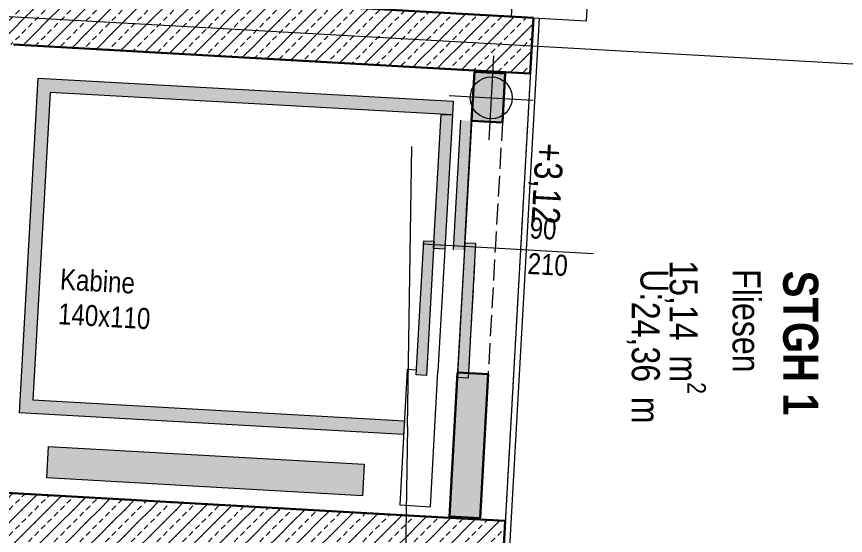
# Model space of a CAD drawing. Header units: metres. Extents: x -16782 to 57285, y -22997 to 18599.
# Drawn here: x -4822 to -1859, y 3424 to 5277 of the extents above; entities that cross this region are included whole.
import ezdxf
from ezdxf.enums import TextEntityAlignment as Align

# ---------------------------------------------------------------- set-up
doc = ezdxf.new("R2010")
doc.units = ezdxf.units.M
doc.header["$MEASUREMENT"] = 0
doc.linetypes.add('Strichlinie eng', pattern=[0.1, 0.075, -0.025])
doc.layers.add('1020 Elektro_Stift_Nr__10', color=1, linetype='Continuous', lineweight=0)
for name, color, linetype in [('110 Wand Aussen', 7, 'Continuous'), ('11__100 Achsraster', 7, 'Continuous'), ('120 Wand Innen tragend', 7, 'Continuous'), ('210 Decke', 7, 'Continuous'), ('220 Bodenaufbau', 7, 'Continuous'), ('430 Aufzug', 7, 'Continuous'), ('810 Raumstempel', 7, 'Continuous'), ('870 Deckendurchbruchsymbol', 7, 'Continuous'), ('916 Kote PP Rohbau', 7, 'Continuous'), ('930 Beschriftung Allgemein', 7, 'Continuous')]:
    doc.layers.add(name, color=color, linetype=linetype)
doc.styles.add('ERSTELLTER_STIL_1', font='ARIALN.TTF')
doc.styles.add('ERSTELLTER_STIL_3', font='ARIALNB.TTF')
doc.styles.add('ERSTELLTER_STIL_4', font='arialbd.ttf')
doc.linetypes.add('Grenze Bezirk', pattern='A,0,[2,22HAUS116_408 STG1 _ 1.Stock_IndexB_2026-08-161.Shx,S=0.001587,R=0,X=0,Y=0],-0.25,0', length=0.25)
pattern_1 = [(45, (0, 0), (-0.04596194, 0.04596194), [0.0195, -0.013]), (45, (-0.02298, 0.02298), (-0.04596194, 0.04596194), [0.065, 0])]

# ---------------------------------------------------------------- blocks, each defined once
blk = doc.blocks.new('STGH 1_015_1_1', base_point=(-6.2207, 16.937))
at = {"layer": '810 Raumstempel', "color": 7, "lineweight": 13, "char_height": 0.1, "attachment_point": 1, "rotation": 270, "style": 'ERSTELLTER_STIL_1'}
for s, insert in [('\\A1;{\\pql;\\pt0,0.05;\\fArial Narrow|b0|i0|c0|p0;\\W1.000000;15,14\\fArial Narrow|b0|i0|c0|p0;\\W1.000000;\\A1{\\H.66x;\\S^  ;}\\fArial Narrow|b0|i0|c0|p0;\\W1.000000; m\\fArial Narrow|b0|i0|c0|p0;\\W1.000000;\\A1{\\H.66x;\\S2^  ;}}', (-6.3518, 16.1795)), ('\\A1;{\\pql;\\pt0,0.05;\\fArial Narrow|b0|i0|c0|p0;\\W1.000000;24,36\\fArial Narrow|b0|i0|c0|p0;\\W1.000000;\\A1{\\H.66x;\\S^  ;}\\fArial Narrow|b0|i0|c0|p0;\\W1.000000; m\\fArial Narrow|b0|i0|c0|p0;\\W1.000000;\\A1{\\H.66x;\\S^  ;}}', (-6.5165, 16.0316))]:
    blk.add_mtext(s, dxfattribs=dict(at, insert=insert))
at = {"layer": '810 Raumstempel', "color": 7, "lineweight": 13}
for tag, height, style, p in [('DUMMY_892', 0.1, 'ERSTELLTER_STIL_1', (-6.3209, 16.1795)), ('DUMMY_891', 0.1, 'ERSTELLTER_STIL_1', (-6.1562, 16.1795)), ('perimeterCode', 0.1, 'ERSTELLTER_STIL_1', (-6.4856, 16.1482)), ('stFloorCovering', 0.1, 'ERSTELLTER_STIL_1', (-6.1562, 16.1482)), ('ROOM_NAME', 0.125, 'ERSTELLTER_STIL_3', (-5.9503, 16.1426)), ('DUMMY_890', 0.125, 'ERSTELLTER_STIL_3', (-5.9503, 15.6568))]:
    blk.add_attdef(tag, text='', height=height, rotation=270, dxfattribs=dict(at, style=style)).set_placement(p, align=Align.TOP_LEFT)
blk = doc.blocks.new('Decke_1_1', base_point=(-10.3572, 15.0122))
at = {"layer": '220 Bodenaufbau', "color": 7, "linetype": 'Continuous', "lineweight": 13, "flags": 128}
blk.add_lwpolyline([(-10.3572, 15.0122), (-10.4424, 13.4916), (-5.5777, 13.417), (-5.507, 18.2842), (-5.3893, 20.3829), (-6.7767, 20.4607), (-6.8998, 18.264), (-6.9797, 18.2685), (-7.048, 17.0505), (-6.9681, 17.0461), (-7.08, 15.0492), (-9.1268, 15.1639), (-9.1391, 14.9443)], close=True, dxfattribs=at)
blk = doc.blocks.new('Decke_6_1', base_point=(-7.1891, 16.6779))
at = {"layer": '210 Decke', "color": 7, "linetype": 'Strichlinie eng', "lineweight": 13, "flags": 128}
blk.add_lwpolyline([(-7.1891, 16.6779), (-7.0792, 16.6717), (-7.1037, 16.2354), (-7.1042, 16.2354), (-7.1301, 15.7731), (-7.1995, 15.777), (-7.1736, 16.2393), (-7.2135, 16.2415)], close=True, dxfattribs=at)
blk = doc.blocks.new('Decke_8_1', base_point=(-7.1891, 16.6779))
at = {"layer": '430 Aufzug', "color": 7, "linetype": 'Strichlinie eng', "lineweight": 13, "flags": 128}
blk.add_lwpolyline([(-7.1891, 16.6779), (-7.0792, 16.6717), (-7.1037, 16.2354), (-7.1042, 16.2354), (-7.1301, 15.7731), (-7.1995, 15.777), (-7.1736, 16.2393), (-7.2135, 16.2415)], close=True, dxfattribs=at)
blk = doc.blocks.new('Wand_8_1', base_point=(-7.1891, 16.6779))
at = {"layer": '430 Aufzug', "linetype": 'Continuous', "lineweight": 0, "true_color": 0xf3f3f3}
blk.add_hatch(color=7, dxfattribs=at).paths.add_polyline_path([(-7.229, 16.6801), (-7.2549, 16.2178), (-7.215, 16.2156), (-7.1891, 16.6779)])
at = {"layer": '430 Aufzug', "color": 7, "linetype": 'Continuous', "lineweight": 18, "flags": 128}
for points in [[(-7.229, 16.6801), (-7.2549, 16.2178)], [(-7.215, 16.2156), (-7.1891, 16.6779)]]:
    blk.add_lwpolyline(points, dxfattribs=at)
blk = doc.blocks.new('Wand_9_1', base_point=(-7.1736, 16.2393))
at = {"layer": '430 Aufzug', "linetype": 'Continuous', "lineweight": 0, "true_color": 0xf3f3f3}
blk.add_hatch(color=7, dxfattribs=at).paths.add_polyline_path([(-7.2135, 16.2415), (-7.2404, 15.7623), (-7.2004, 15.7601), (-7.1736, 16.2393)])
at = {"layer": '430 Aufzug', "color": 7, "linetype": 'Continuous', "lineweight": 18, "flags": 128}
for points in [[(-7.2135, 16.2415), (-7.2404, 15.7623)], [(-7.1736, 16.2393), (-7.2135, 16.2415)], [(-7.2004, 15.7601), (-7.1736, 16.2393)], [(-7.2404, 15.7623), (-7.2004, 15.7601)]]:
    blk.add_lwpolyline(points, dxfattribs=at)
blk = doc.blocks.new('Einfache Türöffnung_2')
at = {"layer": '430 Aufzug', "color": 7, "linetype": 'Continuous', "lineweight": 30}
for p, q in [((-0.45, 0), (-0.45, 0.11)), ((0.45, 0), (0.45, 0.11))]:
    blk.add_line(p, q, dxfattribs=at)
blk = doc.blocks.new('T Marker AUT 27_2')
at = {"layer": '430 Aufzug', "color": 7, "linetype": 'Continuous', "lineweight": 13}
blk.add_line((0, -0.46), (0, 0.15), dxfattribs=at)
at = {"layer": '430 Aufzug', "color": 7, "lineweight": 13, "style": 'ERSTELLTER_STIL_1'}
for tag, height, p in [('DUMMY_270', 0.075, (-0.13, -0.2072)), ('DUMMY_268', 0.075, (-0.0026, -0.2072)), ('DUMMY_269', 0.05, (0.0474, -0.3267)), ('DUMMY_271', 0.05, (-0.08, -0.375))]:
    blk.add_attdef(tag, text='', height=height, rotation=270, dxfattribs=at).set_placement(p, align=Align.BOTTOM_LEFT)
blk = doc.blocks.new('Wand_73_1', base_point=(-7.2683, 15.265))
at = {"layer": '430 Aufzug', "linetype": 'Continuous', "lineweight": 0, "true_color": 0xf3f3f3}
for points in [[(-7.1891, 16.6779), (-7.0792, 16.6717), (-7.0694, 16.847), (-7.1792, 16.8531)], [(-7.2683, 15.265), (-7.1584, 15.2588), (-7.1296, 15.7731), (-7.2394, 15.7793)]]:
    blk.add_hatch(color=7, dxfattribs=at).paths.add_polyline_path(points)
at = {"layer": '430 Aufzug', "color": 7, "linetype": 'Continuous', "lineweight": 30}
for p, q in [((-7.1891, 16.6779), (-7.0792, 16.6717)), ((-7.2394, 15.7793), (-7.1296, 15.7731))]:
    blk.add_line(p, q, dxfattribs=at)
at = {"layer": '430 Aufzug', "color": 7, "linetype": 'Continuous', "lineweight": 30, "flags": 128}
for points in [[(-7.1792, 16.8531), (-7.1891, 16.6779)], [(-7.0694, 16.847), (-7.1792, 16.8531)], [(-7.0792, 16.6717), (-7.0694, 16.847)], [(-7.2394, 15.7793), (-7.2683, 15.265)], [(-7.1584, 15.2588), (-7.1296, 15.7731)], [(-7.2683, 15.265), (-7.1584, 15.2588)]]:
    blk.add_lwpolyline(points, dxfattribs=at)
at = {"layer": '430 Aufzug', "color": 7, "linetype": 'Continuous', "lineweight": 13, "xscale": -0.9999999999999998, "rotation": 266.7914836001977}
blk.add_blockref('Einfache Türöffnung_2', (-7.2142, 16.2286), dxfattribs=at)
at = {"layer": '430 Aufzug', "color": 7, "linetype": 'Continuous', "lineweight": 13}
ref = blk.add_blockref('T Marker AUT 27_2', (-7.2142, 16.2286), dxfattribs=dict(at, rotation=86.79148360019767))
ref.add_attrib('DUMMY_268', '90', dxfattribs={"color": 7, "lineweight": 13, "height": 0.075, "rotation": 356.7915, "style": 'ERSTELLTER_STIL_1'}).set_placement((-6.9846, 16.236), align=Align.BOTTOM_LEFT)
ref.add_attrib('DUMMY_270', '210', dxfattribs={"color": 7, "lineweight": 13, "height": 0.075, "rotation": 356.7915, "style": 'ERSTELLTER_STIL_1'}).set_placement((-6.9918, 16.1089), align=Align.BOTTOM_LEFT)
blk = doc.blocks.new('Wand_253_1', base_point=(-7.2685, 15.2601))
at = {"layer": '120 Wand Innen tragend', "linetype": 'Continuous', "lineweight": 0, "true_color": 0x000000}
h = blk.add_hatch(dxfattribs=at)
h.set_pattern_fill('BETON__BEWEHRT_SN46_0001', color=18, style=0, pattern_type=2)
h.set_pattern_definition(pattern_1)
h.paths.add_polyline_path([(-9.1156, 15.3636), (-9.1268, 15.1639), (-8.9159, 15.3524)])
h = blk.add_hatch(dxfattribs=at)
h.set_pattern_fill('BETON__BEWEHRT_SN46_0001', color=18, style=0, pattern_type=2)
h.set_pattern_definition(pattern_1)
h.paths.add_polyline_path([(-8.9159, 15.3524), (-9.1268, 15.1639), (-8.9271, 15.1528)])
h = blk.add_hatch(dxfattribs=at)
h.set_pattern_fill('BETON__BEWEHRT_SN46_0001', color=18, style=0, pattern_type=2)
h.set_pattern_definition(pattern_1)
h.paths.add_polyline_path([(-7.2685, 15.2601), (-8.9159, 15.3524), (-8.9271, 15.1528), (-7.2797, 15.0604)])
h = blk.add_hatch(dxfattribs=at)
h.set_pattern_fill('BETON__BEWEHRT_SN46_0001', color=18, style=0, pattern_type=2)
h.set_pattern_definition(pattern_1)
h.paths.add_polyline_path([(-7.2797, 15.0604), (-7.08, 15.0492), (-7.2685, 15.2601)])
h = blk.add_hatch(dxfattribs=at)
h.set_pattern_fill('BETON__BEWEHRT_SN46_0001', color=18, style=0, pattern_type=2)
h.set_pattern_definition(pattern_1)
h.paths.add_polyline_path([(-7.0688, 15.2489), (-7.2685, 15.2601), (-7.08, 15.0492)])
at = {"layer": '110 Wand Aussen', "color": 7, "linetype": 'Continuous', "lineweight": 30, "flags": 128}
blk.add_lwpolyline([(-9.1268, 15.1639), (-9.1156, 15.3636)], dxfattribs=at)
at = {"layer": '120 Wand Innen tragend', "color": 7, "linetype": 'Continuous', "lineweight": 30, "flags": 128}
for points in [[(-7.2685, 15.2601), (-8.9159, 15.3524)], [(-7.08, 15.0492), (-7.0688, 15.2489)], [(-9.1268, 15.1639), (-7.08, 15.0492)]]:
    blk.add_lwpolyline(points, dxfattribs=at)
blk = doc.blocks.new('Wand_254_1', base_point=(-8.8264, 16.9499))
at = {"layer": '120 Wand Innen tragend', "linetype": 'Continuous', "lineweight": 0, "true_color": 0x000000}
h = blk.add_hatch(dxfattribs=at)
h.set_pattern_fill('BETON__BEWEHRT_SN46_0001', color=18, style=0, pattern_type=2)
h.set_pattern_definition(pattern_1)
h.paths.add_polyline_path([(-9.0149, 17.1608), (-9.0261, 16.9611), (-8.8264, 16.9499)])
h = blk.add_hatch(dxfattribs=at)
h.set_pattern_fill('BETON__BEWEHRT_SN46_0001', color=18, style=0, pattern_type=2)
h.set_pattern_definition(pattern_1)
h.paths.add_polyline_path([(-8.8152, 17.1496), (-9.0149, 17.1608), (-8.8264, 16.9499)])
h = blk.add_hatch(dxfattribs=at)
h.set_pattern_fill('BETON__BEWEHRT_SN46_0001', color=18, style=0, pattern_type=2)
h.set_pattern_definition(pattern_1)
h.paths.add_polyline_path([(-8.8264, 16.9499), (-7.179, 16.8576), (-7.1678, 17.0573), (-8.8152, 17.1496)])
h = blk.add_hatch(dxfattribs=at)
h.set_pattern_fill('BETON__BEWEHRT_SN46_0001', color=18, style=0, pattern_type=2)
h.set_pattern_definition(pattern_1)
h.paths.add_polyline_path([(-7.179, 16.8576), (-6.9681, 17.0461), (-7.1678, 17.0573)])
h = blk.add_hatch(dxfattribs=at)
h.set_pattern_fill('BETON__BEWEHRT_SN46_0001', color=18, style=0, pattern_type=2)
h.set_pattern_definition(pattern_1)
h.paths.add_polyline_path([(-7.179, 16.8576), (-6.9793, 16.8464), (-6.9681, 17.0461)])
at = {"layer": '110 Wand Aussen', "color": 7, "linetype": 'Continuous', "lineweight": 30, "flags": 128}
blk.add_lwpolyline([(-9.0149, 17.1608), (-9.0261, 16.9611)], dxfattribs=at)
at = {"layer": '120 Wand Innen tragend', "color": 7, "linetype": 'Continuous', "lineweight": 30, "flags": 128}
for points in [[(-6.9681, 17.0461), (-9.0149, 17.1608)], [(-8.8264, 16.9499), (-7.179, 16.8576)]]:
    blk.add_lwpolyline(points, dxfattribs=at)
blk = doc.blocks.new('Einfache Türöffnung_3')
at = {"layer": '120 Wand Innen tragend', "color": 7, "linetype": 'Continuous', "lineweight": 30}
for p, q in [((-0.8, 0), (-0.8, -0.2)), ((0.8, 0), (0.8, -0.2))]:
    blk.add_line(p, q, dxfattribs=at)
blk = doc.blocks.new('Wand_255_1', base_point=(-7.2685, 15.2601))
at = {"layer": '120 Wand Innen tragend', "color": 7, "linetype": 'Continuous', "lineweight": 30}
for p, q in [((-6.9793, 16.8464), (-7.179, 16.8576)), ((-7.0688, 15.2489), (-7.2685, 15.2601))]:
    blk.add_line(p, q, dxfattribs=at)
at = {"layer": '120 Wand Innen tragend', "color": 7, "linetype": 'Continuous', "lineweight": 30, "flags": 128}
blk.add_lwpolyline([(-6.9793, 16.8464), (-6.9681, 17.0461)], dxfattribs=at)
at = {"layer": '120 Wand Innen tragend', "color": 7, "linetype": 'Continuous', "lineweight": 13, "rotation": 266.7914836001971}
blk.add_blockref('Einfache Türöffnung_3', (-7.0241, 16.0476), dxfattribs=at)
blk = doc.blocks.new('Standard-Rastermarker_10')
at = {"layer": '11__100 Achsraster', "color": 8, "linetype": 'Grenze Bezirk', "lineweight": 5}
for q in [(0, 0), (21.1271, 0)]:
    blk.add_line((1, 0), q, dxfattribs=at)
at = {"layer": '11__100 Achsraster', "color": 8, "lineweight": 5, "style": 'ERSTELLTER_STIL_4'}
blk.add_attdef('AC_MarkerText_1', text='', height=0.2, rotation=0.8788, dxfattribs=at).set_placement((22.3749, 0.1), align=Align.TOP_CENTER)
blk = doc.blocks.new('Standard-Rastermarker_17')
at = {"layer": '11__100 Achsraster', "color": 8, "linetype": 'Grenze Bezirk', "lineweight": 5}
blk.add_line((1.0118, 0), (22.964, 0), dxfattribs=at)
at = {"layer": '11__100 Achsraster', "color": 8, "lineweight": 5, "style": 'ERSTELLTER_STIL_4'}
blk.add_attdef('AC_MarkerText_1', text='', height=0.2, rotation=273.2085, dxfattribs=at).set_placement((-0.1045, -0.0376), align=Align.TOP_CENTER)
blk = doc.blocks.new('Höhenbemaßung_12_1', base_point=(-7.119, 16.7601))
at = {"layer": '916 Kote PP Rohbau', "color": 7, "linetype": 'Continuous', "lineweight": 13}
for p, q in [((-7.1106, 16.9098), (-7.1274, 16.6103)), ((-7.2688, 16.7684), (-6.9693, 16.7517))]:
    blk.add_line(p, q, dxfattribs=at)
blk.add_circle((-7.119, 16.7601), 0.075, dxfattribs=at)
at = {"layer": '916 Kote PP Rohbau', "color": 7, "lineweight": 13, "insert": (-6.9777, 16.6019), "char_height": 0.1, "attachment_point": 7, "rotation": 266.7911, "style": 'ERSTELLTER_STIL_1'}
blk.add_mtext('\\A1;{\\pql;\\fArial Narrow|b0|i0|c0|p0;\\W1.000000;+3,12}', dxfattribs=at)

msp = doc.modelspace()

# ---------------------------------------------------------------- hatches: boundary and pattern name
at = {"layer": '430 Aufzug', "linetype": 'Continuous', "lineweight": 13}
for points in [[(-4744.328, 5057.69), (-3261.656, 4974.575), (-3264.399, 4925.651), (-4702.141, 5006.248), (-4763.708, 3907.972), (-3435.793, 3833.532), (-3438.536, 3784.609), (-4811.38, 3861.568)], [(-4744.328, 5057.69), (-3261.656, 4974.575), (-3264.399, 4925.651), (-4702.141, 5006.248), (-4763.708, 3907.972), (-3435.793, 3833.532), (-3438.536, 3784.609), (-4811.38, 3861.568)], [(-3304.336, 4927.89), (-3264.399, 4925.651), (-3291.264, 4446.404), (-3331.201, 4448.643)], [(-3304.336, 4927.89), (-3264.399, 4925.651), (-3291.264, 4446.404), (-3331.201, 4448.643)], [(-3329.746, 4474.602), (-3331.201, 4448.643), (-3356.612, 3995.354), (-3393.221, 3997.406), (-3366.355, 4476.654)], [(-3329.746, 4474.602), (-3331.201, 4448.643), (-3356.612, 3995.354), (-3393.221, 3997.406), (-3366.355, 4476.654)], [(-3579.677, 3678.843), (-3586.001, 3566.02), (-4714.23, 3629.266), (-4707.905, 3742.089)], [(-3579.677, 3678.843), (-3586.001, 3566.02), (-4714.23, 3629.266), (-4707.905, 3742.089)]]:
    msp.add_hatch(color=254, dxfattribs=at).paths.add_polyline_path(points)

# ---------------------------------------------------------------- linework, layer by layer
at = {"layer": '1020 Elektro_Stift_Nr__10', "color": 1, "linetype": 'Strichlinie eng', "lineweight": 0}
msp.add_lwpolyline([(-5133.231, 3390.844), (-5021.291, 5387.709), (-2974.505, 5272.97), (-3086.445, 3276.106)], close=True, dxfattribs=at)
at = {"layer": '430 Aufzug', "color": 7, "linetype": 'Continuous', "lineweight": 13}
for p, q in [((-3185.385, 5084.478), (-3274.937, 3486.986)), ((-3185.385, 5084.478), (-3274.937, 3486.986)), ((-3185.385, 5084.478), (-3274.937, 3486.986)), ((-3185.385, 5084.478), (-3274.937, 3486.986)), ((-3291.264, 4446.404), (-3315.723, 4010.089)), ((-3291.264, 4446.404), (-3315.723, 4010.089))]:
    msp.add_line(p, q, dxfattribs=at)
at = {"layer": '430 Aufzug', "color": 7, "linetype": 'Continuous', "lineweight": 18}
for p, q in [((-3425.551, 4016.245), (-3452.64, 3533.004)), ((-3425.551, 4016.245), (-3452.64, 3533.004)), ((-3392.269, 4014.38), (-3425.551, 4016.245)), ((-3392.269, 4014.38), (-3425.551, 4016.245)), ((-3342.812, 3526.847), (-3315.723, 4010.089)), ((-3342.812, 3526.847), (-3315.723, 4010.089)), ((-3452.64, 3533.004), (-3342.812, 3526.847)), ((-3452.64, 3533.004), (-3342.812, 3526.847))]:
    msp.add_line(p, q, dxfattribs=at)
at = {"layer": '430 Aufzug', "color": 7, "linetype": 'Continuous', "lineweight": 18, "flags": 128}
for points in [[(-4744.328, 5057.69), (-3261.656, 4974.575), (-3264.399, 4925.651), (-4702.141, 5006.248), (-4763.708, 3907.972), (-3435.793, 3833.532), (-3438.536, 3784.609), (-4811.38, 3861.568)], [(-4744.328, 5057.69), (-3261.656, 4974.575), (-3264.399, 4925.651), (-4702.141, 5006.248), (-4763.708, 3907.972), (-3435.793, 3833.532), (-3438.536, 3784.609), (-4811.38, 3861.568)], [(-3304.336, 4927.89), (-3264.399, 4925.651), (-3291.264, 4446.404), (-3331.201, 4448.643)], [(-3304.336, 4927.89), (-3264.399, 4925.651), (-3291.264, 4446.404), (-3331.201, 4448.643)], [(-3329.746, 4474.602), (-3331.201, 4448.643), (-3356.612, 3995.354), (-3393.221, 3997.406), (-3366.355, 4476.654)], [(-3329.746, 4474.602), (-3331.201, 4448.643), (-3356.612, 3995.354), (-3393.221, 3997.406), (-3366.355, 4476.654)], [(-3579.677, 3678.843), (-3586.001, 3566.02), (-4714.23, 3629.266), (-4707.905, 3742.089)], [(-3579.677, 3678.843), (-3586.001, 3566.02), (-4714.23, 3629.266), (-4707.905, 3742.089)]]:
    msp.add_lwpolyline(points, close=True, dxfattribs=at)
at = {"layer": '870 Deckendurchbruchsymbol', "color": 12, "linetype": 'Continuous', "lineweight": 13, "true_color": 0xd40000}
msp.add_lwpolyline([(-2784.803, 5262.336), (-2716.519, 6480.424), (-6171.096, 6674.08), (-6378.744, 2969.895), (-5160.656, 2901.612), (-5021.291, 5387.709)], close=True, dxfattribs=at)
msp.add_lwpolyline([(-2954.536, 5271.851), (-3067.595, 3255.018), (-5134.35, 3370.875)], dxfattribs=at)

# ---------------------------------------------------------------- block references
at = {"layer": '11__100 Achsraster', "color": 7, "linetype": 'Continuous', "lineweight": 18}
for name, p, xscale, yscale, zscale, rotation in [('Standard-Rastermarker_17', (-16269.049, 5918.076), 1000, 1000, 1000, 356.7914836001973), ('Standard-Rastermarker_10', (-3409.643, 4813.206), 999.9999999999995, 999.9999999999995, 999.9999999999995, 269.1211930973006)]:
    msp.add_blockref(name, p, dxfattribs=dict(at, xscale=xscale, yscale=yscale, zscale=zscale, rotation=rotation))
at = {"layer": '120 Wand Innen tragend', "color": 7, "lineweight": 30, "xscale": 1000, "yscale": 1000, "zscale": 1000}
for name, p in [('Wand_254_1', (-4832.799, 5176.828)), ('Wand_255_1', (-3274.937, 3486.986)), ('Wand_253_1', (-3274.937, 3486.986))]:
    msp.add_blockref(name, p, dxfattribs=at)
at = {"layer": '210 Decke', "color": 7, "linetype": 'Strichlinie eng', "lineweight": 13, "xscale": 1000, "yscale": 1000, "zscale": 1000}
msp.add_blockref('Decke_6_1', (-3195.46, 4904.76), dxfattribs=at)
at = {"layer": '220 Bodenaufbau', "color": 7, "linetype": 'Continuous', "lineweight": 13, "xscale": 1000, "yscale": 1000, "zscale": 1000}
msp.add_blockref('Decke_1_1', (-6363.645, 3239.049), dxfattribs=at)
at = {"layer": '430 Aufzug', "color": 7, "lineweight": 30, "xscale": 1000, "yscale": 1000, "zscale": 1000}
msp.add_blockref('Wand_73_1', (-3274.661, 3491.905), dxfattribs=at)
at = {"layer": '430 Aufzug', "color": 7, "lineweight": 18, "xscale": 1000, "yscale": 1000, "zscale": 1000}
for name, p in [('Wand_8_1', (-3195.46, 4904.76)), ('Wand_9_1', (-3179.981, 4466.206))]:
    msp.add_blockref(name, p, dxfattribs=at)
at = {"layer": '430 Aufzug', "color": 7, "linetype": 'Strichlinie eng', "lineweight": 13, "xscale": 1000, "yscale": 1000, "zscale": 1000}
msp.add_blockref('Decke_8_1', (-3195.46, 4904.76), dxfattribs=at)
at = {"layer": '810 Raumstempel', "color": 7, "linetype": 'Continuous', "lineweight": 13, "xscale": 1000, "yscale": 1000, "zscale": 1000}
msp.add_blockref('STGH 1_015_1_1', (-2227.126, 5163.949), dxfattribs=at).add_auto_attribs({'ROOM_NAME': 'STGH 1', 'stFloorCovering': 'Fliesen', 'perimeterCode': 'U: '})
at = {"layer": '916 Kote PP Rohbau', "color": 7, "lineweight": 13, "xscale": 1000, "yscale": 1000, "zscale": 1000}
msp.add_blockref('Höhenbemaßung_12_1', (-3125.438, 4986.95), dxfattribs=at)

# ---------------------------------------------------------------- texts
at = {"layer": '930 Beschriftung Allgemein', "color": 7, "linetype": 'Continuous', "lineweight": 13, "insert": (-4675.338, 4177.582), "char_height": 75, "attachment_point": 7, "rotation": 356.791484, "line_spacing_factor": 0.992273, "style": 'ERSTELLTER_STIL_1'}
msp.add_mtext('\\A1;{\\pql;\\fArial Narrow|b0|i0|c0|p0;\\W1.000000;Kabine\\P\\pql;\\fArial Narrow|b0|i0|c0|p0;\\W1.000000;140x110}', dxfattribs=at)

doc.saveas('drawing.dxf')
